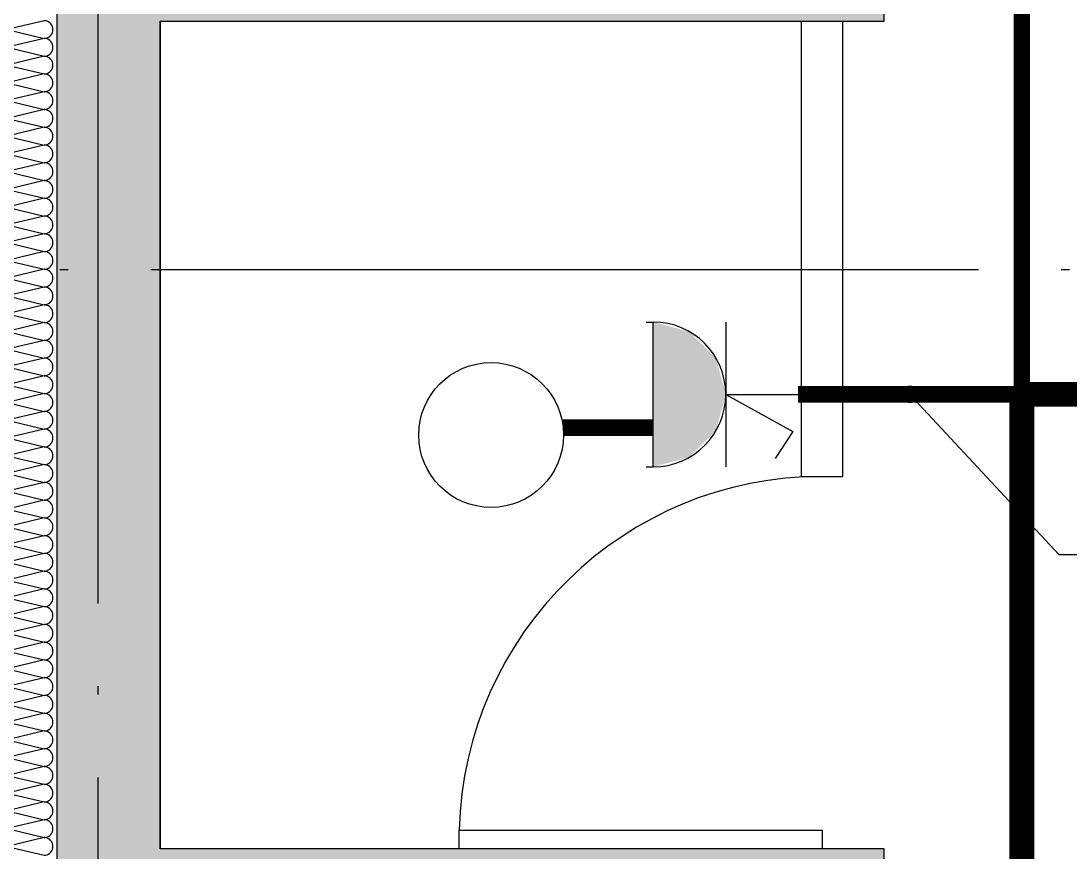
# Model space of a CAD drawing. Extents: x 1129508 to 1196731, y 2982646 to 3009272.
# Drawn here: x 1162982 to 1165518, y 2994105 to 2996114 of the extents above; entities that cross this region are included whole.
import ezdxf
from ezdxf.enums import TextEntityAlignment as Align

# ---------------------------------------------------------------- set-up
doc = ezdxf.new("R2010")
doc.units = 0
doc.header["$LTSCALE"] = 1000
doc.linetypes.add('DOTE', pattern=[2.42, 2, -0.2, 0.02, -0.2])
for name, color, linetype in [('COLUMN', 2, 'Continuous'), ('DIM-照明', 7, 'Continuous'), ('DOTE', 8, 'DOTE'), ('E-LINE', 83, 'Continuous'), ('EQUIP-插座', 3, 'Continuous'), ('EQUIP-照明', 3, 'Continuous'), ('PUB_HATCH', 8, 'Continuous'), ('WALL', 2, 'Continuous'), ('WINDOW', 4, 'Continuous'), ('WIRE-照明', 1, 'Continuous')]:
    doc.layers.add(name, color=color, linetype=linetype)
doc.styles.add('_TEL_DIM', font='SIMPLEX', dxfattribs={"width": 0.8, "height": 3.5, "bigfont": 'HZTXT'})
doc.styles.get("Standard").update_dxf_attribs({"font": 'simplex.shx', "bigfont": 'gbcbig.shx'})

# ---------------------------------------------------------------- blocks, each defined once
blk = doc.blocks.new('21325465')
at = {"layer": 'DOTE'}
for p, q in [((6303113.1, 288090.3), (6303113.1, 305116.2)), ((6274200.9, 296157.8), (6331824.5, 296157.8))]:
    blk.add_line(p, q, dxfattribs=at)
blk = doc.blocks.new('SIPIN1-1-1')
at = {"layer": 'PUB_HATCH'}
h = blk.add_hatch(dxfattribs=at)
h.set_pattern_fill('钢筋混凝土', color=256, scale=50, style=0, pattern_type=2)
h.set_pattern_definition([(45, (0, 0), (-88.3883476, 88.3883476), []), (50, (0, 0), (358.63009, -31.376067), [37.5, -412.5]), (355, (0, 0), (-69.375667, 376.096067), [30, -330]), (100.4514, (29.9, -2.6), (289.25469, 344.71977), [31.870095, -350.571056]), (46.1842, (0, 100), (533.620524, -82.75951), [56.25, -618.75]), (96.6356, (44.47, 93.1), (467.33135, 487.05894), [47.80514, -525.8565]), (351.1842, (0, 100), (467.33097, 487.0593), [45, -495]), (21, (50, 75), (298.453526, -201.309445), [37.5, -412.5]), (326, (50, 75), (121.657666, 362.57502), [30, -330]), (71.4514, (74.87, 58.22), (420.111314, 161.26525), [31.870095, -350.571056]), (37.5, (0, 0), (6.0799277, 166.446927), [0, -326, 0, -335, 0, -331.25]), (7.5, (0, 0), (131.534769, 197.205856), [0, -191, 0, -318.5, 0, -126.25]), (-32.5, (-111.5, 0), (266.911218, -11.277436), [0, -125, 0, -390, 0, -517.5]), (-42.5, (-161.5, 0), (291.593085, 50.052491), [0, -162.5, 0, -259, 0, -367.5])])
h.paths.add_polyline_path([(-260272.7, 2626285.8), (-260472.7, 2626285.8), (-260472.7, 2623736.1), (-264072.7, 2623736.1), (-264072.7, 2627086.1), (-264272.7, 2627086.1), (-264272.7, 2625036.1), (-267022.7, 2625036.1), (-267022.7, 2628486.1), (-265272.7, 2628486.1), (-265272.7, 2628686.1), (-267022.7, 2628686.1), (-267022.7, 2630686.1), (-265272.7, 2630686.1), (-265272.7, 2630886.1), (-267022.7, 2630886.1), (-267022.7, 2633336.1), (-266572.7, 2633336.1), (-266572.7, 2633586.1), (-267272.7, 2633586.1), (-267272.7, 2624786.1), (-264322.7, 2624786.1), (-264322.7, 2623486.1), (-256422.7, 2623486.1), (-256422.7, 2624786.1), (-250722.7, 2624786.1), (-250722.7, 2623486.1), (-242822.7, 2623486.1), (-242822.7, 2624786.1), (-239872.7, 2624786.1), (-239872.7, 2633586.1), (-240572.7, 2633586.1), (-240572.7, 2633336.1), (-240122.7, 2633336.1), (-240122.7, 2630886.1), (-241872.7, 2630886.1), (-241872.7, 2630686.1), (-240122.7, 2630686.1), (-240122.7, 2628686.1), (-241872.7, 2628686.1), (-241872.7, 2628486.1), (-240122.7, 2628486.1), (-240122.7, 2625036.1), (-242872.7, 2625036.1), (-242872.7, 2627086.1), (-243072.7, 2627086.1), (-243072.7, 2623736.1), (-246672.7, 2623736.1), (-246672.7, 2626285.8), (-246872.7, 2626285.8), (-246872.7, 2623736.1), (-250472.7, 2623736.1), (-250472.7, 2627686.1), (-250672.7, 2627686.1), (-250672.7, 2625036.1), (-253472.7, 2625036.1), (-253472.7, 2628486.1), (-251672.7, 2628486.1), (-251672.7, 2628686.1), (-255472.7, 2628686.1), (-255472.7, 2628486.1), (-253672.7, 2628486.1), (-253672.7, 2625036.1), (-256472.7, 2625036.1), (-256472.7, 2627686.1), (-256672.7, 2627686.1), (-256672.7, 2623736.1), (-260272.7, 2623736.1)], flags=0)
at = {"layer": 'COLUMN'}
for points in [[(-267272.7, 2633586.1), (-267272.7, 2624786.1)], [(-265272.7, 2630686.1), (-265272.7, 2630886.1)], [(-267022.7, 2628686.1), (-267022.7, 2630686.1)], [(-267022.7, 2630686.1), (-265272.7, 2630686.1)], [(-265272.7, 2628686.1), (-267022.7, 2628686.1)], [(-265272.7, 2628486.1), (-265272.7, 2628686.1)]]:
    blk.add_lwpolyline(points, dxfattribs=at)
at = {"layer": 'E-LINE', "linetype": 'Continuous'}
for points in [[(-267303.2, 2630687.4), (-267392.4, 2630665.9), (-267303.2, 2630644.4), (-267392.4, 2630623), (-267303.2, 2630601.5), (-267392.4, 2630580.1), (-267303.2, 2630558.6), (-267392.4, 2630537.1), (-267303.2, 2630515.7), (-267392.4, 2630494.2), (-267303.2, 2630472.8), (-267392.4, 2630451.3), (-267303.2, 2630429.9), (-267392.4, 2630408.4), (-267303.2, 2630386.9), (-267392.4, 2630365.5), (-267303.2, 2630344), (-267392.4, 2630322.6), (-267303.2, 2630301.1), (-267392.4, 2630279.6), (-267303.2, 2630258.2), (-267392.4, 2630236.7), (-267303.2, 2630215.3), (-267392.4, 2630193.8), (-267303.2, 2630172.3), (-267392.4, 2630150.9), (-267303.2, 2630129.4), (-267392.4, 2630108), (-267303.2, 2630086.5), (-267392.4, 2630065), (-267303.2, 2630043.6), (-267392.4, 2630022.1), (-267303.2, 2630000.7), (-267392.4, 2629979.2), (-267303.2, 2629957.8), (-267392.4, 2629936.3), (-267303.2, 2629914.8), (-267392.4, 2629893.4), (-267303.2, 2629871.9), (-267392.4, 2629850.5), (-267303.2, 2629829), (-267392.4, 2629807.5), (-267303.2, 2629786.1), (-267392.4, 2629764.6), (-267303.2, 2629743.2), (-267392.4, 2629721.7), (-267303.2, 2629700.2), (-267392.4, 2629678.8), (-267303.2, 2629657.3), (-267392.4, 2629635.9), (-267303.2, 2629614.4), (-267392.4, 2629592.9), (-267303.2, 2629571.5), (-267392.4, 2629550), (-267303.2, 2629528.6), (-267392.4, 2629507.1), (-267303.2, 2629485.6), (-267392.4, 2629464.2), (-267303.2, 2629442.7), (-267392.4, 2629421.3), (-267303.2, 2629399.8), (-267392.4, 2629378.4), (-267303.2, 2629356.9), (-267392.4, 2629335.4), (-267303.2, 2629314), (-267392.4, 2629292.5), (-267303.2, 2629271.1), (-267392.4, 2629249.6), (-267303.2, 2629228.1), (-267392.4, 2629206.7), (-267303.2, 2629185.2), (-267392.4, 2629163.8), (-267303.2, 2629142.3), (-267392.4, 2629120.8), (-267303.2, 2629099.4), (-267392.4, 2629077.9), (-267303.2, 2629056.5), (-267392.4, 2629035), (-267303.2, 2629013.5), (-267392.4, 2628992.1), (-267303.2, 2628970.6), (-267392.4, 2628949.2), (-267303.2, 2628927.7), (-267392.4, 2628906.2), (-267303.2, 2628884.8), (-267392.4, 2628863.3), (-267303.2, 2628841.9), (-267392.4, 2628820.4), (-267303.2, 2628799), (-267392.4, 2628777.5), (-267303.2, 2628756), (-267392.4, 2628734.6), (-267303.2, 2628713.1), (-267392.4, 2628691.7), (-267303.2, 2628670.2)], [(-267281.8, 2630665.9), (-267282.2, 2630669.6), (-267283.1, 2630673.2), (-267284.7, 2630676.6), (-267286.8, 2630679.7), (-267289.5, 2630682.3), (-267292.5, 2630684.5), (-267295.9, 2630686.1), (-267299.5, 2630687), (-267303.2, 2630687.4)], [(-267303.2, 2630644.4), (-267299.5, 2630644.8), (-267295.9, 2630645.7), (-267292.5, 2630647.3), (-267289.5, 2630649.5), (-267286.8, 2630652.1), (-267284.7, 2630655.2), (-267283.1, 2630658.6), (-267282.2, 2630662.2), (-267281.8, 2630665.9)], [(-267281.8, 2630623), (-267282.2, 2630626.7), (-267283.1, 2630630.3), (-267284.7, 2630633.7), (-267286.8, 2630636.8), (-267289.5, 2630639.4), (-267292.5, 2630641.6), (-267295.9, 2630643.2), (-267299.5, 2630644.1), (-267303.2, 2630644.4)], [(-267303.2, 2630601.5), (-267299.5, 2630601.9), (-267295.9, 2630602.8), (-267292.5, 2630604.4), (-267289.5, 2630606.5), (-267286.8, 2630609.2), (-267284.7, 2630612.3), (-267283.1, 2630615.6), (-267282.2, 2630619.3), (-267281.8, 2630623)], [(-267281.8, 2630580.1), (-267282.2, 2630583.8), (-267283.1, 2630587.4), (-267284.7, 2630590.8), (-267286.8, 2630593.9), (-267289.5, 2630596.5), (-267292.5, 2630598.7), (-267295.9, 2630600.2), (-267299.5, 2630601.2), (-267303.2, 2630601.5)], [(-267303.2, 2630558.6), (-267299.5, 2630558.9), (-267295.9, 2630559.9), (-267292.5, 2630561.5), (-267289.5, 2630563.6), (-267286.8, 2630566.3), (-267284.7, 2630569.3), (-267283.1, 2630572.7), (-267282.2, 2630576.3), (-267281.8, 2630580.1)], [(-267281.8, 2630537.1), (-267282.2, 2630540.9), (-267283.1, 2630544.5), (-267284.7, 2630547.9), (-267286.8, 2630550.9), (-267289.5, 2630553.6), (-267292.5, 2630555.7), (-267295.9, 2630557.3), (-267299.5, 2630558.3), (-267303.2, 2630558.6)], [(-267303.2, 2630515.7), (-267299.5, 2630516), (-267295.9, 2630517), (-267292.5, 2630518.6), (-267289.5, 2630520.7), (-267286.8, 2630523.4), (-267284.7, 2630526.4), (-267283.1, 2630529.8), (-267282.2, 2630533.4), (-267281.8, 2630537.1)], [(-267281.8, 2630494.2), (-267282.2, 2630498), (-267283.1, 2630501.6), (-267284.7, 2630505), (-267286.8, 2630508), (-267289.5, 2630510.7), (-267292.5, 2630512.8), (-267295.9, 2630514.4), (-267299.5, 2630515.4), (-267303.2, 2630515.7)], [(-267303.2, 2630472.8), (-267299.5, 2630473.1), (-267295.9, 2630474.1), (-267292.5, 2630475.6), (-267289.5, 2630477.8), (-267286.8, 2630480.4), (-267284.7, 2630483.5), (-267283.1, 2630486.9), (-267282.2, 2630490.5), (-267281.8, 2630494.2)], [(-267281.8, 2630451.3), (-267282.2, 2630455), (-267283.1, 2630458.7), (-267284.7, 2630462), (-267286.8, 2630465.1), (-267289.5, 2630467.8), (-267292.5, 2630469.9), (-267295.9, 2630471.5), (-267299.5, 2630472.4), (-267303.2, 2630472.8)], [(-267303.2, 2630429.9), (-267299.5, 2630430.2), (-267295.9, 2630431.1), (-267292.5, 2630432.7), (-267289.5, 2630434.9), (-267286.8, 2630437.5), (-267284.7, 2630440.6), (-267283.1, 2630444), (-267282.2, 2630447.6), (-267281.8, 2630451.3)], [(-267281.8, 2630408.4), (-267282.2, 2630412.1), (-267283.1, 2630415.7), (-267284.7, 2630419.1), (-267286.8, 2630422.2), (-267289.5, 2630424.8), (-267292.5, 2630427), (-267295.9, 2630428.6), (-267299.5, 2630429.5), (-267303.2, 2630429.9)], [(-267303.2, 2630386.9), (-267299.5, 2630387.3), (-267295.9, 2630388.2), (-267292.5, 2630389.8), (-267289.5, 2630392), (-267286.8, 2630394.6), (-267284.7, 2630397.7), (-267283.1, 2630401.1), (-267282.2, 2630404.7), (-267281.8, 2630408.4)], [(-267281.8, 2630365.5), (-267282.2, 2630369.2), (-267283.1, 2630372.8), (-267284.7, 2630376.2), (-267286.8, 2630379.3), (-267289.5, 2630381.9), (-267292.5, 2630384.1), (-267295.9, 2630385.6), (-267299.5, 2630386.6), (-267303.2, 2630386.9)], [(-267303.2, 2630344), (-267299.5, 2630344.3), (-267295.9, 2630345.3), (-267292.5, 2630346.9), (-267289.5, 2630349), (-267286.8, 2630351.7), (-267284.7, 2630354.7), (-267283.1, 2630358.1), (-267282.2, 2630361.7), (-267281.8, 2630365.5)], [(-267281.8, 2630322.6), (-267282.2, 2630326.3), (-267283.1, 2630329.9), (-267284.7, 2630333.3), (-267286.8, 2630336.4), (-267289.5, 2630339), (-267292.5, 2630341.1), (-267295.9, 2630342.7), (-267299.5, 2630343.7), (-267303.2, 2630344)], [(-267303.2, 2630301.1), (-267299.5, 2630301.4), (-267295.9, 2630302.4), (-267292.5, 2630304), (-267289.5, 2630306.1), (-267286.8, 2630308.8), (-267284.7, 2630311.8), (-267283.1, 2630315.2), (-267282.2, 2630318.8), (-267281.8, 2630322.6)], [(-267281.8, 2630279.6), (-267282.2, 2630283.4), (-267283.1, 2630287), (-267284.7, 2630290.4), (-267286.8, 2630293.4), (-267289.5, 2630296.1), (-267292.5, 2630298.2), (-267295.9, 2630299.8), (-267299.5, 2630300.8), (-267303.2, 2630301.1)], [(-267303.2, 2630258.2), (-267299.5, 2630258.5), (-267295.9, 2630259.5), (-267292.5, 2630261.1), (-267289.5, 2630263.2), (-267286.8, 2630265.8), (-267284.7, 2630268.9), (-267283.1, 2630272.3), (-267282.2, 2630275.9), (-267281.8, 2630279.6)], [(-267281.8, 2630236.7), (-267282.2, 2630240.4), (-267283.1, 2630244.1), (-267284.7, 2630247.4), (-267286.8, 2630250.5), (-267289.5, 2630253.2), (-267292.5, 2630255.3), (-267295.9, 2630256.9), (-267299.5, 2630257.9), (-267303.2, 2630258.2)], [(-267303.2, 2630215.3), (-267299.5, 2630215.6), (-267295.9, 2630216.6), (-267292.5, 2630218.1), (-267289.5, 2630220.3), (-267286.8, 2630222.9), (-267284.7, 2630226), (-267283.1, 2630229.4), (-267282.2, 2630233), (-267281.8, 2630236.7)], [(-267281.8, 2630193.8), (-267282.2, 2630197.5), (-267283.1, 2630201.1), (-267284.7, 2630204.5), (-267286.8, 2630207.6), (-267289.5, 2630210.2), (-267292.5, 2630212.4), (-267295.9, 2630214), (-267299.5, 2630214.9), (-267303.2, 2630215.3)], [(-267303.2, 2630172.3), (-267299.5, 2630172.7), (-267295.9, 2630173.6), (-267292.5, 2630175.2), (-267289.5, 2630177.4), (-267286.8, 2630180), (-267284.7, 2630183.1), (-267283.1, 2630186.5), (-267282.2, 2630190.1), (-267281.8, 2630193.8)], [(-267281.8, 2630150.9), (-267282.2, 2630154.6), (-267283.1, 2630158.2), (-267284.7, 2630161.6), (-267286.8, 2630164.7), (-267289.5, 2630167.3), (-267292.5, 2630169.5), (-267295.9, 2630171), (-267299.5, 2630172), (-267303.2, 2630172.3)], [(-267303.2, 2630129.4), (-267299.5, 2630129.8), (-267295.9, 2630130.7), (-267292.5, 2630132.3), (-267289.5, 2630134.4), (-267286.8, 2630137.1), (-267284.7, 2630140.2), (-267283.1, 2630143.5), (-267282.2, 2630147.2), (-267281.8, 2630150.9)], [(-267281.8, 2630108), (-267282.2, 2630111.7), (-267283.1, 2630115.3), (-267284.7, 2630118.7), (-267286.8, 2630121.8), (-267289.5, 2630124.4), (-267292.5, 2630126.5), (-267295.9, 2630128.1), (-267299.5, 2630129.1), (-267303.2, 2630129.4)], [(-267303.2, 2630086.5), (-267299.5, 2630086.8), (-267295.9, 2630087.8), (-267292.5, 2630089.4), (-267289.5, 2630091.5), (-267286.8, 2630094.2), (-267284.7, 2630097.2), (-267283.1, 2630100.6), (-267282.2, 2630104.2), (-267281.8, 2630108)], [(-267281.8, 2630065), (-267282.2, 2630068.8), (-267283.1, 2630072.4), (-267284.7, 2630075.8), (-267286.8, 2630078.8), (-267289.5, 2630081.5), (-267292.5, 2630083.6), (-267295.9, 2630085.2), (-267299.5, 2630086.2), (-267303.2, 2630086.5)], [(-267303.2, 2630043.6), (-267299.5, 2630043.9), (-267295.9, 2630044.9), (-267292.5, 2630046.5), (-267289.5, 2630048.6), (-267286.8, 2630051.3), (-267284.7, 2630054.3), (-267283.1, 2630057.7), (-267282.2, 2630061.3), (-267281.8, 2630065)], [(-267281.8, 2630022.1), (-267282.2, 2630025.9), (-267283.1, 2630029.5), (-267284.7, 2630032.9), (-267286.8, 2630035.9), (-267289.5, 2630038.6), (-267292.5, 2630040.7), (-267295.9, 2630042.3), (-267299.5, 2630043.3), (-267303.2, 2630043.6)], [(-267303.2, 2630000.7), (-267299.5, 2630001), (-267295.9, 2630002), (-267292.5, 2630003.5), (-267289.5, 2630005.7), (-267286.8, 2630008.3), (-267284.7, 2630011.4), (-267283.1, 2630014.8), (-267282.2, 2630018.4), (-267281.8, 2630022.1)], [(-267281.8, 2629979.2), (-267282.2, 2629982.9), (-267283.1, 2629986.5), (-267284.7, 2629989.9), (-267286.8, 2629993), (-267289.5, 2629995.6), (-267292.5, 2629997.8), (-267295.9, 2629999.4), (-267299.5, 2630000.3), (-267303.2, 2630000.7)], [(-267303.2, 2629957.8), (-267299.5, 2629958.1), (-267295.9, 2629959), (-267292.5, 2629960.6), (-267289.5, 2629962.8), (-267286.8, 2629965.4), (-267284.7, 2629968.5), (-267283.1, 2629971.9), (-267282.2, 2629975.5), (-267281.8, 2629979.2)], [(-267281.8, 2629936.3), (-267282.2, 2629940), (-267283.1, 2629943.6), (-267284.7, 2629947), (-267286.8, 2629950.1), (-267289.5, 2629952.7), (-267292.5, 2629954.9), (-267295.9, 2629956.5), (-267299.5, 2629957.4), (-267303.2, 2629957.8)], [(-267303.2, 2629914.8), (-267299.5, 2629915.2), (-267295.9, 2629916.1), (-267292.5, 2629917.7), (-267289.5, 2629919.9), (-267286.8, 2629922.5), (-267284.7, 2629925.6), (-267283.1, 2629929), (-267282.2, 2629932.6), (-267281.8, 2629936.3)], [(-267281.8, 2629893.4), (-267282.2, 2629897.1), (-267283.1, 2629900.7), (-267284.7, 2629904.1), (-267286.8, 2629907.2), (-267289.5, 2629909.8), (-267292.5, 2629912), (-267295.9, 2629913.5), (-267299.5, 2629914.5), (-267303.2, 2629914.8)], [(-267303.2, 2629871.9), (-267299.5, 2629872.2), (-267295.9, 2629873.2), (-267292.5, 2629874.8), (-267289.5, 2629876.9), (-267286.8, 2629879.6), (-267284.7, 2629882.6), (-267283.1, 2629886), (-267282.2, 2629889.6), (-267281.8, 2629893.4)], [(-267281.8, 2629850.5), (-267282.2, 2629854.2), (-267283.1, 2629857.8), (-267284.7, 2629861.2), (-267286.8, 2629864.2), (-267289.5, 2629866.9), (-267292.5, 2629869), (-267295.9, 2629870.6), (-267299.5, 2629871.6), (-267303.2, 2629871.9)], [(-267303.2, 2629829), (-267299.5, 2629829.3), (-267295.9, 2629830.3), (-267292.5, 2629831.9), (-267289.5, 2629834), (-267286.8, 2629836.7), (-267284.7, 2629839.7), (-267283.1, 2629843.1), (-267282.2, 2629846.7), (-267281.8, 2629850.5)], [(-267281.8, 2629807.5), (-267282.2, 2629811.3), (-267283.1, 2629814.9), (-267284.7, 2629818.3), (-267286.8, 2629821.3), (-267289.5, 2629824), (-267292.5, 2629826.1), (-267295.9, 2629827.7), (-267299.5, 2629828.7), (-267303.2, 2629829)], [(-267303.2, 2629786.1), (-267299.5, 2629786.4), (-267295.9, 2629787.4), (-267292.5, 2629789), (-267289.5, 2629791.1), (-267286.8, 2629793.7), (-267284.7, 2629796.8), (-267283.1, 2629800.2), (-267282.2, 2629803.8), (-267281.8, 2629807.5)], [(-267281.8, 2629764.6), (-267282.2, 2629768.3), (-267283.1, 2629772), (-267284.7, 2629775.3), (-267286.8, 2629778.4), (-267289.5, 2629781.1), (-267292.5, 2629783.2), (-267295.9, 2629784.8), (-267299.5, 2629785.8), (-267303.2, 2629786.1)], [(-267303.2, 2629743.2), (-267299.5, 2629743.5), (-267295.9, 2629744.5), (-267292.5, 2629746), (-267289.5, 2629748.2), (-267286.8, 2629750.8), (-267284.7, 2629753.9), (-267283.1, 2629757.3), (-267282.2, 2629760.9), (-267281.8, 2629764.6)], [(-267281.8, 2629721.7), (-267282.2, 2629725.4), (-267283.1, 2629729), (-267284.7, 2629732.4), (-267286.8, 2629735.5), (-267289.5, 2629738.1), (-267292.5, 2629740.3), (-267295.9, 2629741.9), (-267299.5, 2629742.8), (-267303.2, 2629743.2)], [(-267303.2, 2629700.2), (-267299.5, 2629700.6), (-267295.9, 2629701.5), (-267292.5, 2629703.1), (-267289.5, 2629705.3), (-267286.8, 2629707.9), (-267284.7, 2629711), (-267283.1, 2629714.4), (-267282.2, 2629718), (-267281.8, 2629721.7)], [(-267281.8, 2629678.8), (-267282.2, 2629682.5), (-267283.1, 2629686.1), (-267284.7, 2629689.5), (-267286.8, 2629692.6), (-267289.5, 2629695.2), (-267292.5, 2629697.4), (-267295.9, 2629698.9), (-267299.5, 2629699.9), (-267303.2, 2629700.2)], [(-267303.2, 2629657.3), (-267299.5, 2629657.6), (-267295.9, 2629658.6), (-267292.5, 2629660.2), (-267289.5, 2629662.3), (-267286.8, 2629665), (-267284.7, 2629668.1), (-267283.1, 2629671.4), (-267282.2, 2629675.1), (-267281.8, 2629678.8)], [(-267281.8, 2629635.9), (-267282.2, 2629639.6), (-267283.1, 2629643.2), (-267284.7, 2629646.6), (-267286.8, 2629649.7), (-267289.5, 2629652.3), (-267292.5, 2629654.4), (-267295.9, 2629656), (-267299.5, 2629657), (-267303.2, 2629657.3)], [(-267303.2, 2629614.4), (-267299.5, 2629614.7), (-267295.9, 2629615.7), (-267292.5, 2629617.3), (-267289.5, 2629619.4), (-267286.8, 2629622.1), (-267284.7, 2629625.1), (-267283.1, 2629628.5), (-267282.2, 2629632.1), (-267281.8, 2629635.9)], [(-267281.8, 2629592.9), (-267282.2, 2629596.7), (-267283.1, 2629600.3), (-267284.7, 2629603.7), (-267286.8, 2629606.7), (-267289.5, 2629609.4), (-267292.5, 2629611.5), (-267295.9, 2629613.1), (-267299.5, 2629614.1), (-267303.2, 2629614.4)], [(-267303.2, 2629571.5), (-267299.5, 2629571.8), (-267295.9, 2629572.8), (-267292.5, 2629574.4), (-267289.5, 2629576.5), (-267286.8, 2629579.1), (-267284.7, 2629582.2), (-267283.1, 2629585.6), (-267282.2, 2629589.2), (-267281.8, 2629592.9)], [(-267281.8, 2629550), (-267282.2, 2629553.8), (-267283.1, 2629557.4), (-267284.7, 2629560.8), (-267286.8, 2629563.8), (-267289.5, 2629566.5), (-267292.5, 2629568.6), (-267295.9, 2629570.2), (-267299.5, 2629571.2), (-267303.2, 2629571.5)], [(-267303.2, 2629528.6), (-267299.5, 2629528.9), (-267295.9, 2629529.9), (-267292.5, 2629531.4), (-267289.5, 2629533.6), (-267286.8, 2629536.2), (-267284.7, 2629539.3), (-267283.1, 2629542.7), (-267282.2, 2629546.3), (-267281.8, 2629550)], [(-267281.8, 2629507.1), (-267282.2, 2629510.8), (-267283.1, 2629514.4), (-267284.7, 2629517.8), (-267286.8, 2629520.9), (-267289.5, 2629523.5), (-267292.5, 2629525.7), (-267295.9, 2629527.3), (-267299.5, 2629528.2), (-267303.2, 2629528.6)], [(-267303.2, 2629485.6), (-267299.5, 2629486), (-267295.9, 2629486.9), (-267292.5, 2629488.5), (-267289.5, 2629490.7), (-267286.8, 2629493.3), (-267284.7, 2629496.4), (-267283.1, 2629499.8), (-267282.2, 2629503.4), (-267281.8, 2629507.1)], [(-267281.8, 2629464.2), (-267282.2, 2629467.9), (-267283.1, 2629471.5), (-267284.7, 2629474.9), (-267286.8, 2629478), (-267289.5, 2629480.6), (-267292.5, 2629482.8), (-267295.9, 2629484.4), (-267299.5, 2629485.3), (-267303.2, 2629485.6)], [(-267303.2, 2629442.7), (-267299.5, 2629443.1), (-267295.9, 2629444), (-267292.5, 2629445.6), (-267289.5, 2629447.7), (-267286.8, 2629450.4), (-267284.7, 2629453.5), (-267283.1, 2629456.8), (-267282.2, 2629460.5), (-267281.8, 2629464.2)], [(-267281.8, 2629421.3), (-267282.2, 2629425), (-267283.1, 2629428.6), (-267284.7, 2629432), (-267286.8, 2629435.1), (-267289.5, 2629437.7), (-267292.5, 2629439.9), (-267295.9, 2629441.4), (-267299.5, 2629442.4), (-267303.2, 2629442.7)], [(-267303.2, 2629399.8), (-267299.5, 2629400.1), (-267295.9, 2629401.1), (-267292.5, 2629402.7), (-267289.5, 2629404.8), (-267286.8, 2629407.5), (-267284.7, 2629410.5), (-267283.1, 2629413.9), (-267282.2, 2629417.5), (-267281.8, 2629421.3)], [(-267281.8, 2629378.4), (-267282.2, 2629382.1), (-267283.1, 2629385.7), (-267284.7, 2629389.1), (-267286.8, 2629392.1), (-267289.5, 2629394.8), (-267292.5, 2629396.9), (-267295.9, 2629398.5), (-267299.5, 2629399.5), (-267303.2, 2629399.8)], [(-267303.2, 2629356.9), (-267299.5, 2629357.2), (-267295.9, 2629358.2), (-267292.5, 2629359.8), (-267289.5, 2629361.9), (-267286.8, 2629364.6), (-267284.7, 2629367.6), (-267283.1, 2629371), (-267282.2, 2629374.6), (-267281.8, 2629378.4)], [(-267281.8, 2629335.4), (-267282.2, 2629339.2), (-267283.1, 2629342.8), (-267284.7, 2629346.2), (-267286.8, 2629349.2), (-267289.5, 2629351.9), (-267292.5, 2629354), (-267295.9, 2629355.6), (-267299.5, 2629356.6), (-267303.2, 2629356.9)], [(-267303.2, 2629314), (-267299.5, 2629314.3), (-267295.9, 2629315.3), (-267292.5, 2629316.8), (-267289.5, 2629319), (-267286.8, 2629321.6), (-267284.7, 2629324.7), (-267283.1, 2629328.1), (-267282.2, 2629331.7), (-267281.8, 2629335.4)], [(-267281.8, 2629292.5), (-267282.2, 2629296.2), (-267283.1, 2629299.9), (-267284.7, 2629303.2), (-267286.8, 2629306.3), (-267289.5, 2629309), (-267292.5, 2629311.1), (-267295.9, 2629312.7), (-267299.5, 2629313.6), (-267303.2, 2629314)], [(-267303.2, 2629271.1), (-267299.5, 2629271.4), (-267295.9, 2629272.3), (-267292.5, 2629273.9), (-267289.5, 2629276.1), (-267286.8, 2629278.7), (-267284.7, 2629281.8), (-267283.1, 2629285.2), (-267282.2, 2629288.8), (-267281.8, 2629292.5)], [(-267281.8, 2629249.6), (-267282.2, 2629253.3), (-267283.1, 2629256.9), (-267284.7, 2629260.3), (-267286.8, 2629263.4), (-267289.5, 2629266), (-267292.5, 2629268.2), (-267295.9, 2629269.8), (-267299.5, 2629270.7), (-267303.2, 2629271.1)], [(-267303.2, 2629228.1), (-267299.5, 2629228.5), (-267295.9, 2629229.4), (-267292.5, 2629231), (-267289.5, 2629233.2), (-267286.8, 2629235.8), (-267284.7, 2629238.9), (-267283.1, 2629242.3), (-267282.2, 2629245.9), (-267281.8, 2629249.6)], [(-267281.8, 2629206.7), (-267282.2, 2629210.4), (-267283.1, 2629214), (-267284.7, 2629217.4), (-267286.8, 2629220.5), (-267289.5, 2629223.1), (-267292.5, 2629225.3), (-267295.9, 2629226.8), (-267299.5, 2629227.8), (-267303.2, 2629228.1)], [(-267303.2, 2629185.2), (-267299.5, 2629185.5), (-267295.9, 2629186.5), (-267292.5, 2629188.1), (-267289.5, 2629190.2), (-267286.8, 2629192.9), (-267284.7, 2629195.9), (-267283.1, 2629199.3), (-267282.2, 2629203), (-267281.8, 2629206.7)], [(-267281.8, 2629163.8), (-267282.2, 2629167.5), (-267283.1, 2629171.1), (-267284.7, 2629174.5), (-267286.8, 2629177.6), (-267289.5, 2629180.2), (-267292.5, 2629182.3), (-267295.9, 2629183.9), (-267299.5, 2629184.9), (-267303.2, 2629185.2)], [(-267303.2, 2629142.3), (-267299.5, 2629142.6), (-267295.9, 2629143.6), (-267292.5, 2629145.2), (-267289.5, 2629147.3), (-267286.8, 2629150), (-267284.7, 2629153), (-267283.1, 2629156.4), (-267282.2, 2629160), (-267281.8, 2629163.8)], [(-267281.8, 2629120.8), (-267282.2, 2629124.6), (-267283.1, 2629128.2), (-267284.7, 2629131.6), (-267286.8, 2629134.6), (-267289.5, 2629137.3), (-267292.5, 2629139.4), (-267295.9, 2629141), (-267299.5, 2629142), (-267303.2, 2629142.3)], [(-267303.2, 2629099.4), (-267299.5, 2629099.7), (-267295.9, 2629100.7), (-267292.5, 2629102.3), (-267289.5, 2629104.4), (-267286.8, 2629107), (-267284.7, 2629110.1), (-267283.1, 2629113.5), (-267282.2, 2629117.1), (-267281.8, 2629120.8)], [(-267281.8, 2629077.9), (-267282.2, 2629081.6), (-267283.1, 2629085.3), (-267284.7, 2629088.7), (-267286.8, 2629091.7), (-267289.5, 2629094.4), (-267292.5, 2629096.5), (-267295.9, 2629098.1), (-267299.5, 2629099.1), (-267303.2, 2629099.4)], [(-267303.2, 2629056.5), (-267299.5, 2629056.8), (-267295.9, 2629057.8), (-267292.5, 2629059.3), (-267289.5, 2629061.5), (-267286.8, 2629064.1), (-267284.7, 2629067.2), (-267283.1, 2629070.6), (-267282.2, 2629074.2), (-267281.8, 2629077.9)], [(-267281.8, 2629035), (-267282.2, 2629038.7), (-267283.1, 2629042.3), (-267284.7, 2629045.7), (-267286.8, 2629048.8), (-267289.5, 2629051.4), (-267292.5, 2629053.6), (-267295.9, 2629055.2), (-267299.5, 2629056.1), (-267303.2, 2629056.5)], [(-267303.2, 2629013.5), (-267299.5, 2629013.9), (-267295.9, 2629014.8), (-267292.5, 2629016.4), (-267289.5, 2629018.6), (-267286.8, 2629021.2), (-267284.7, 2629024.3), (-267283.1, 2629027.7), (-267282.2, 2629031.3), (-267281.8, 2629035)], [(-267281.8, 2628992.1), (-267282.2, 2628995.8), (-267283.1, 2628999.4), (-267284.7, 2629002.8), (-267286.8, 2629005.9), (-267289.5, 2629008.5), (-267292.5, 2629010.7), (-267295.9, 2629012.3), (-267299.5, 2629013.2), (-267303.2, 2629013.5)], [(-267303.2, 2628970.6), (-267299.5, 2628971), (-267295.9, 2628971.9), (-267292.5, 2628973.5), (-267289.5, 2628975.6), (-267286.8, 2628978.3), (-267284.7, 2628981.4), (-267283.1, 2628984.7), (-267282.2, 2628988.4), (-267281.8, 2628992.1)], [(-267281.8, 2628949.2), (-267282.2, 2628952.9), (-267283.1, 2628956.5), (-267284.7, 2628959.9), (-267286.8, 2628963), (-267289.5, 2628965.6), (-267292.5, 2628967.8), (-267295.9, 2628969.3), (-267299.5, 2628970.3), (-267303.2, 2628970.6)], [(-267303.2, 2628927.7), (-267299.5, 2628928), (-267295.9, 2628929), (-267292.5, 2628930.6), (-267289.5, 2628932.7), (-267286.8, 2628935.4), (-267284.7, 2628938.4), (-267283.1, 2628941.8), (-267282.2, 2628945.4), (-267281.8, 2628949.2)], [(-267281.8, 2628906.2), (-267282.2, 2628910), (-267283.1, 2628913.6), (-267284.7, 2628917), (-267286.8, 2628920), (-267289.5, 2628922.7), (-267292.5, 2628924.8), (-267295.9, 2628926.4), (-267299.5, 2628927.4), (-267303.2, 2628927.7)], [(-267303.2, 2628884.8), (-267299.5, 2628885.1), (-267295.9, 2628886.1), (-267292.5, 2628887.7), (-267289.5, 2628889.8), (-267286.8, 2628892.5), (-267284.7, 2628895.5), (-267283.1, 2628898.9), (-267282.2, 2628902.5), (-267281.8, 2628906.2)], [(-267281.8, 2628863.3), (-267282.2, 2628867.1), (-267283.1, 2628870.7), (-267284.7, 2628874.1), (-267286.8, 2628877.1), (-267289.5, 2628879.8), (-267292.5, 2628881.9), (-267295.9, 2628883.5), (-267299.5, 2628884.5), (-267303.2, 2628884.8)], [(-267303.2, 2628841.9), (-267299.5, 2628842.2), (-267295.9, 2628843.2), (-267292.5, 2628844.7), (-267289.5, 2628846.9), (-267286.8, 2628849.5), (-267284.7, 2628852.6), (-267283.1, 2628856), (-267282.2, 2628859.6), (-267281.8, 2628863.3)], [(-267281.8, 2628820.4), (-267282.2, 2628824.1), (-267283.1, 2628827.8), (-267284.7, 2628831.1), (-267286.8, 2628834.2), (-267289.5, 2628836.9), (-267292.5, 2628839), (-267295.9, 2628840.6), (-267299.5, 2628841.5), (-267303.2, 2628841.9)], [(-267303.2, 2628799), (-267299.5, 2628799.3), (-267295.9, 2628800.2), (-267292.5, 2628801.8), (-267289.5, 2628804), (-267286.8, 2628806.6), (-267284.7, 2628809.7), (-267283.1, 2628813.1), (-267282.2, 2628816.7), (-267281.8, 2628820.4)], [(-267281.8, 2628777.5), (-267282.2, 2628781.2), (-267283.1, 2628784.8), (-267284.7, 2628788.2), (-267286.8, 2628791.3), (-267289.5, 2628793.9), (-267292.5, 2628796.1), (-267295.9, 2628797.7), (-267299.5, 2628798.6), (-267303.2, 2628799)], [(-267303.2, 2628756), (-267299.5, 2628756.4), (-267295.9, 2628757.3), (-267292.5, 2628758.9), (-267289.5, 2628761.1), (-267286.8, 2628763.7), (-267284.7, 2628766.8), (-267283.1, 2628770.2), (-267282.2, 2628773.8), (-267281.8, 2628777.5)], [(-267281.8, 2628734.6), (-267282.2, 2628738.3), (-267283.1, 2628741.9), (-267284.7, 2628745.3), (-267286.8, 2628748.4), (-267289.5, 2628751), (-267292.5, 2628753.2), (-267295.9, 2628754.7), (-267299.5, 2628755.7), (-267303.2, 2628756)], [(-267303.2, 2628713.1), (-267299.5, 2628713.4), (-267295.9, 2628714.4), (-267292.5, 2628716), (-267289.5, 2628718.1), (-267286.8, 2628720.8), (-267284.7, 2628723.8), (-267283.1, 2628727.2), (-267282.2, 2628730.8), (-267281.8, 2628734.6)], [(-267281.8, 2628691.7), (-267282.2, 2628695.4), (-267283.1, 2628699), (-267284.7, 2628702.4), (-267286.8, 2628705.4), (-267289.5, 2628708.1), (-267292.5, 2628710.2), (-267295.9, 2628711.8), (-267299.5, 2628712.8), (-267303.2, 2628713.1)], [(-267303.2, 2628670.2), (-267299.5, 2628670.5), (-267295.9, 2628671.5), (-267292.5, 2628673.1), (-267289.5, 2628675.2), (-267286.8, 2628677.9), (-267284.7, 2628680.9), (-267283.1, 2628684.3), (-267282.2, 2628687.9), (-267281.8, 2628691.7)]]:
    blk.add_lwpolyline(points, dxfattribs=at)
at = {"layer": 'WALL'}
for points in [[(-267022.7, 2630686.1), (-267022.7, 2628686.1)], [(-265472.7, 2630686.1), (-265472.7, 2630686.1)]]:
    blk.add_lwpolyline(points, dxfattribs=at)
at = {"layer": 'WALL', "color": 30}
for points in [[(-265472.7, 2629586.1), (-265472.7, 2630686.1)], [(-265372.7, 2629586.1), (-265372.7, 2630686.1)], [(-265472.7, 2629586.1), (-265372.7, 2629586.1)]]:
    blk.add_lwpolyline(points, dxfattribs=at)
at = {"layer": 'WINDOW', "linetype": 'Continuous'}
blk.add_lwpolyline([(-265422.7, 2628731.1), (-265422.7, 2628686.1), (-266300.2, 2628686.1), (-266300.2, 2628731.1), (-265422.7, 2628731.1)], dxfattribs=at)
blk.add_arc((-265422.7, 2628708.6), 877.5, 90, 178.5307, dxfattribs=at)
at = {"layer": 'DOTE'}
blk.add_blockref('21325465', (-6570285.7, 2333928.3), dxfattribs=at)
blk = doc.blocks.new('$equip$00001147')
blk.add_circle((0, 0), 0.5)
at = {"flags": 9}
blk.add_attdef('A', (0, 0), '', height=0.00002, dxfattribs=at)
blk = doc.blocks.new('$equip_U$00000132(PC-202208021735)')
for p, q in [((-0.5, 1.05), (-0.5, 1)), ((0.5, 1.05), (0.5, 1)), ((-0.5, 1), (0.5, 1)), ((0.5, 0.5), (-0.5, 0.5)), ((0, 0.4995), (-0.2551, 0.0369)), ((0, 0.5), (0, 0)), ((-0.2551, 0.0369), (-0.4414, 0.1579))]:
    blk.add_line(p, q)
blk.add_arc((0, 1), 0.5, 180, 0)
for points in [[(0.433, 0.75), (-0.433, 0.75), (0.5, 1), (-0.5, 1)], [(0.25, 0.567), (-0.25, 0.567), (0.433, 0.75), (-0.433, 0.75)], [(0, 0.5), (0, 0.5), (0.25, 0.567), (-0.25, 0.567)]]:
    blk.add_solid(points)
at = {"color": 7, "style": '_TEL_DIM', "flags": 1}
for tag in ['REMARK', 'A']:
    blk.add_attdef(tag, text='', height=0.0000286, dxfattribs=at).set_placement((0, 0), align=Align.MIDDLE_CENTER)

msp = doc.modelspace()

# ---------------------------------------------------------------- linework, layer by layer
at = {"layer": 'DIM-照明', "linetype": 'Continuous'}
msp.add_lwpolyline([(1165130.9, 2995211.3), (1165490.5, 2994824.5), (1166209.8, 2994824.5)], dxfattribs=at)
msp.add_circle((1165130.9, 2995211.3), 20, dxfattribs=at)
at = {"layer": 'WIRE-照明', "const_width": 40}
msp.add_lwpolyline([(1164868.4, 2997363.2), (1165326.2, 2997363.2, -0.414214), (1165401.2, 2997288.2), (1165401.2, 2995211.3)], format="xyb", dxfattribs=at)
at = {"layer": 'WIRE-照明', "color": 4, "const_width": 60}
for points in [[(1165401.2, 2992805.6), (1165401.2, 2995211.3)], [(1165401.2, 2995211.3), (1166345.3, 2995211.3)]]:
    msp.add_lwpolyline(points, dxfattribs=at)
at = {"layer": 'WIRE-照明', "const_width": 40}
for points in [[(1164860.5, 2995211.3), (1165401.2, 2995211.3)], [(1164292.6, 2995130.8), (1164510.5, 2995130.8)]]:
    msp.add_lwpolyline(points, dxfattribs=at)

# ---------------------------------------------------------------- block references
msp.add_blockref('SIPIN1-1-1', (1430341.1, 365427.2))
at = {"layer": 'EQUIP-插座', "xscale": 350, "yscale": 350, "zscale": 350, "rotation": 89.99999999980135}
msp.add_blockref('$equip_U$00000132(PC-202208021735)', (1164860.5, 2995211.3), dxfattribs=at)
at = {"layer": 'EQUIP-照明', "xscale": 350, "yscale": 350, "zscale": 350}
msp.add_blockref('$equip$00001147', (1164118.4, 2995113.2), dxfattribs=at)

doc.saveas('drawing.dxf')
